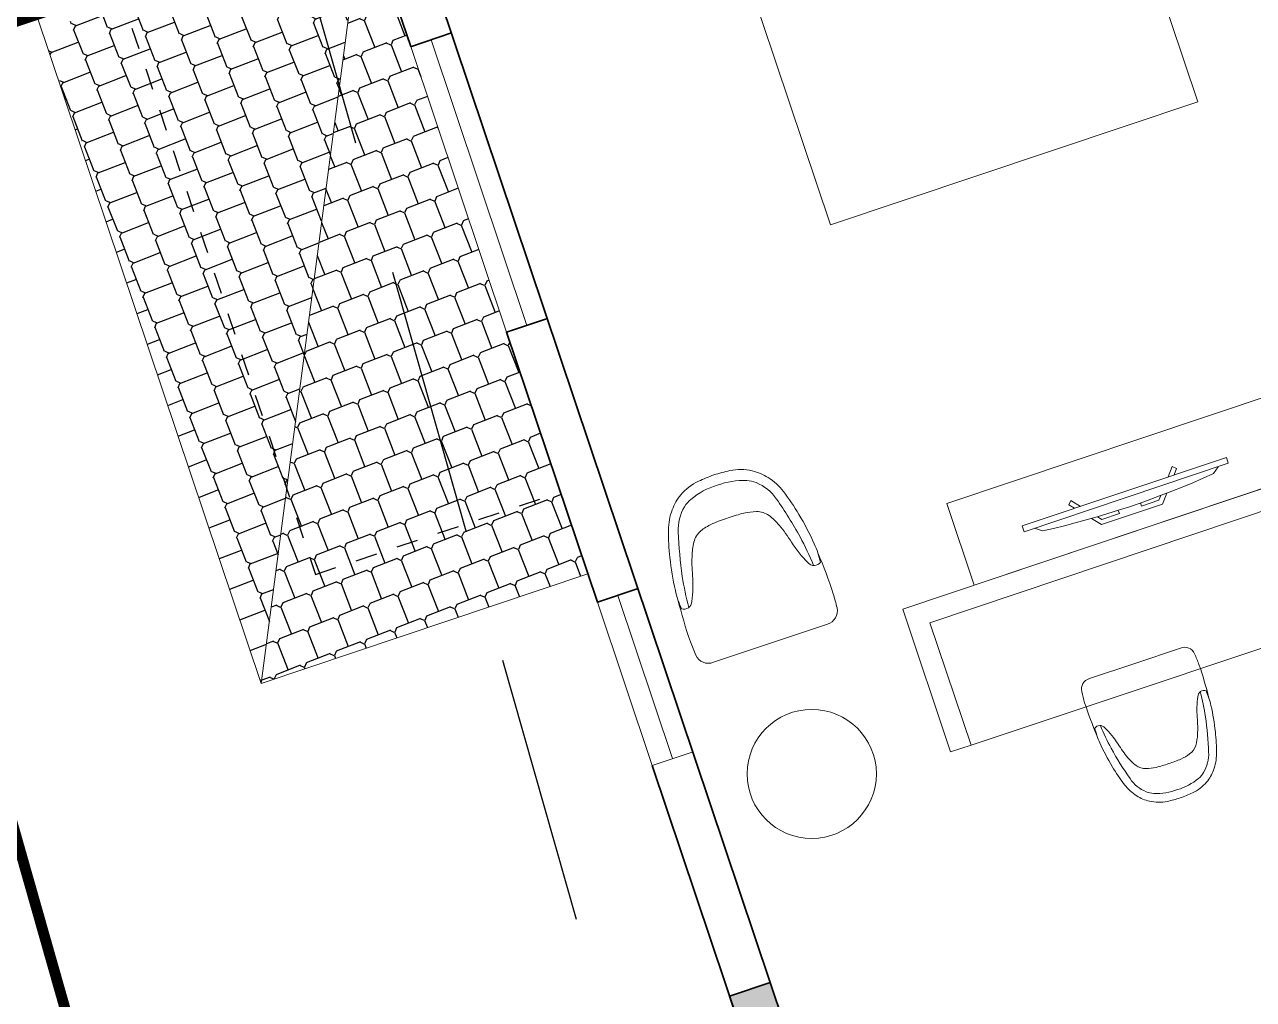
# Model space of a CAD drawing. Header units: metres. Extents: x 568332 to 569219, y 2065964 to 2066430.
# Drawn here: x 568480.38 to 568486.09, y 2066205.38 to 2066209.91 of the extents above; entities that cross this region are included whole.
import ezdxf

# ---------------------------------------------------------------- set-up
doc = ezdxf.new("R2010")
doc.units = ezdxf.units.M
for name, pattern in [('CENTER', [2, 1.25, -0.25, 0.25, -0.25]), ('HIDDEN', [0.375, 0.25, -0.125]), ('X-5M-G-MB PHONGNGU$0$HIDDEN2', [0.1875, 0.125, -0.0625])]:
    doc.linetypes.add(name, pattern=pattern)
doc.layers.get('0').update_dxf_attribs({"linetype": 'CONTINUOUS'})
doc.layers.get('DEFPOINTS').update_dxf_attribs({"linetype": 'CONTINUOUS'})
for name, color, linetype, lineweight in [('-CENTER', 143, 'CENTER', 13), ('-CONCRETE', 1, 'CONTINUOUS', 35), ('-DOOR', 137, 'CONTINUOUS', 9), ('-FURNITURE', 46, 'CONTINUOUS', 9), ('-LINE1', 7, 'CONTINUOUS', 18), ('-WALL', 4, 'CONTINUOUS', 35)]:
    doc.layers.add(name, color=color, linetype=linetype, lineweight=lineweight)
for name, color, linetype in [('-RANH GIOI LO DAT', 12, 'CONTINUOUS'), ('13. NET HATCH', 252, 'CONTINUOUS'), ('RANHGIOI', 2, 'HIDDEN')]:
    doc.layers.add(name, color=color, linetype=linetype)

# ---------------------------------------------------------------- blocks, each defined once
blk = doc.blocks.new('M27-T3')
at = {"layer": '-RANH GIOI LO DAT', "linetype": 'HIDDEN', "ltscale": 10, "const_width": 50}
blk.add_lwpolyline([(196705.0039944306, -683921.4892388199), (196705.0039945305, -701917.379578126), (205705.0039946673, -702342.4171502552), (205705.0039946695, -683921.4892389331)], close=True, dxfattribs=at)
blk = doc.blocks.new('A$C8a974c9c')
for p, q in [((1750.087982669494, 2957.416116623174), (1750.087982669657, 2642.58393779996)), ((1592.671893257969, 2800.000027211493), (1907.504072081182, 2800.000027211652)), ((1342.999452652235, 2500.000027214177), (1342.999452652119, 700.000027214177)), ((1750.087982669345, 242.5839378051005), (1750.087982669549, 557.4161166283138)), ((1592.67189325784, 400.0000272168018), (1907.504072081053, 400.0000272166017))]:
    blk.add_line(p, q)
for points in [[(1999.999452652235, 3100.000027209127), (1500.176512686827, 3100.000027209127), (1500.176512686827, 2500.000027214177), (1999.999452652235, 2500.000027214177)], [(1890.999452652235, 2360.000027214177), (1514.499452652235, 2360.000027214177), (1514.499452652148, 1642.500027214177), (1890.999452652148, 1642.500027214177)], [(1890.99945265209, 840.000027214177), (1514.49945265209, 840.000027214177), (1514.499452652148, 1557.500027214177), (1890.999452652148, 1557.500027214177)], [(1999.999452652119, 100.0000272192265), (1500.17651268671, 100.0000272192265), (1500.17651268671, 700.000027214177), (1999.999452652119, 700.000027214177)]]:
    blk.add_lwpolyline(points, close=True)
blk.add_lwpolyline([(1999.999452652235, 2500.000027214177), (-0.0005473477649502456, 2500.000027214177), (-0.0005473478813655674, 700.000027214177), (1999.999452652119, 700.000027214177), (1999.999452652235, 2500.000027214177)])
for centre, radius in [((1750.087982669561, 2800.000027211581), 157.4160894116067), ((1750.087982669561, 2800.000027211581), 82.41608941160666), ((1750.087982669432, 400.0000272166926), 157.4160894116067), ((1750.087982669432, 400.0000272166926), 82.41608941160666)]:
    blk.add_circle(centre, radius)
blk = doc.blocks.new('XR.MB.LM123$0$tvi 1')
blk.add_lwpolyline([(28.54445810673496, -2.291926648467779e-10), (28.54445810673496, -999.9999999999964), (-7.275957614183426e-12, -1000), (0, 0)], close=True)
for points in [[(28.54445810680045, -50.31958968611434), (52.37372755713295, -80.86315460130209)], [(-24.09820395050338, -235.5599978379832), (-39.09879504836863, -251.7939635238108)], [(0, -284.7849796677438), (-39.09879504836863, -251.7939635238108)], [(0, -255.9952397129928), (-24.09820395050338, -235.5599978379832)], [(69.66229681991535, -315.0836646851385), (111.1934016081432, -350.2927865858655), (111.193401608034, -649.712917566063), (69.68611289083492, -684.9110379843005)], [(89.09002233762294, -445.7449799550195), (89.09002233762294, -359.9578938602899), (70.91298945683957, -344.6203678706661)], [(89.09002233762294, -445.7449799550195), (73.49991829216015, -445.7449799550232)], [(89.09002233768115, -554.2550200447404), (89.09002233773936, -640.0421061392371), (70.91298945678864, -655.3796321293303)], [(89.09002233768115, -554.2550200447404), (73.49991829216015, -554.2550200447404)], [(0, -715.2150203320198), (-39.09879504836863, -748.2060364759491)], [(-24.09820395050338, -764.4400021620095), (-39.09879504836863, -748.2060364759491)], [(0, -744.004760287), (-24.09820395050338, -764.4400021620095)], [(28.54445810674224, -949.680410313882), (52.37372755713295, -919.1368453984578)]]:
    blk.add_lwpolyline(points)
blk.add_arc((-4025.16618952866, -499.9999999999964), 4099.025185406737, 354.1310878512652, 5.868912148527433)
blk = doc.blocks.new('A$C7D524948')
at = {"layer": '-FURNITURE'}
for points in [[(-1.862645149230957e-09, 824.9500000011176, 0.02374928999430728), (-77.15000000130385, 820, 0.1110396266945436), (-175.0999999996275, 786.1500000022352, 0.08516816991690027), (-234.9500000011176, 733.25, 0.08855014736123698), (-281.5499999988824, 649.3499999996275, 0.02790636319614463), (-315.9500000011176, 525.5999999996275, 0.02834164487538841), (-340.4000000022352, 372.8000000007451, 0.04711987010175965), (-341.0999999996275, 283.4000000003725, 0.5135274654112972), (-284.5500000007451, 299.9500000011176, 0.05957759956988055), (-242.5500000026077, 413.6500000003725, -0.03446512451505389), (-213.1500000003725, 507.4499999992549, -0.05927668371543007), (-182.7500000009313, 564.2999999988824, -0.1661460996977688), (-133.4500000011176, 600.4000000003725, -0.0525641271264061), (-75.80000000074506, 611.9500000011176, -0.02855401869774651), (-1.862645149230957e-09, 614.6500000003725, -3.543335205159532)], [(-1.862645149230957e-09, 824.9500000011176, -0.02374928999430728), (77.14999999850988, 820.0000000018626, -0.1110396266945436), (175.0999999986961, 786.1500000003725, -0.08516816991690027), (234.9499999992549, 733.25, -0.08855014736123698), (281.5499999988824, 649.3499999996275, -0.02790636319614463), (315.9500000011176, 525.5999999996275, -0.02834164487538841), (340.3999999985099, 372.8000000007451, -0.04711987010175965), (341.0999999996275, 283.4000000022352, -0.5135274654112972), (284.5500000007451, 299.9499999992549, -0.05957759956988055), (242.5499999988824, 413.6499999985099, 0.03446512451505389), (213.1499999994412, 507.4500000011176, 0.05927668371543007), (182.75, 564.3000000007451, 0.1661460996977688), (133.4499999983236, 600.4000000003725, 0.0525641271264061), (75.79999999888241, 611.9499999992549, 0.02855401869774651), (-1.862645149230957e-09, 614.6500000003725, 3.543335205159532)], [(-0.5500000007450581, 774.1500000003725, 0.1055837687742558), (-137.8000000007451, 751.3000000007451, 0.08397584501256396), (-176, 728.25, 0.1493020227225411), (-241.2000000011176, 626.1999999992549, 0.02490854660583826), (-289.25, 424.1500000003725, 0.02643887537121914), (-306.5679914960638, 278.4068524483591, -0.8863330528017872)], [(-0.5500000007450581, 774.1500000003725, -0.1055837687742558), (136.6999999992549, 751.3000000007451, -0.08397584501256396), (174.8999999985099, 728.2500000018626, -0.1493020227225411), (240.0999999986961, 626.1999999992549, -0.02490854660583826), (288.1499999975786, 424.1500000003725, -0.02643887537121914), (305.467991495505, 278.4068524483591, 0.8863330528017872)], [(-342.8562581948936, 328.1164919566363, 0.02267140514630937), (-350.039135296829, 124.5, 0.01212164544072816), (-345.6391352973878, 57.0500000026077, 0.4055082152921144), (-279.3891352973878, 0), (0, 0)], [(342.8562581939623, 328.1164919547737, -0.02267140514630937), (350.0391352958977, 124.5, -0.01212164544072816), (345.6391352955252, 57.05000000074506, -0.4055082152921144), (279.3891352964565, 0), (0, 0)]]:
    blk.add_lwpolyline(points, format="xyb", dxfattribs=at)
blk = doc.blocks.new('*U256')
at = {"linetype": 'X-5M-G-MB PHONGNGU$0$HIDDEN2'}
for points in [[(0, 600.0000000004657), (0, 0), (3180.582092209398, -1.192291457869812e-09), (3180.582092209398, 599.9999999992733)], [(3160.582092209398, 579.9996613712), (3160.582092209398, 19.99966137120015), (20, 20.00000000046566), (20, 580.0000000004657)], [(3160.582092209398, 286.6991212942822), (3160.582092209398, 313.099121294189), (20, 313.0991212953813), (19.99999859370291, 286.6991212952417)], [(113.7817614636733, 319.1750910408318), (109.4317788550979, 319.1750910408318), (109.4317788550979, 280.441767644881), (113.7817614636733, 280.441767644881)], [(227.7817614636733, 319.1750910407849), (223.4317788550979, 319.1750910407849), (223.4317788550979, 280.4417676448341), (227.7817614636733, 280.4417676448341)], [(341.7817614636733, 319.175091040738), (337.4317788550979, 319.175091040738), (337.4317788550979, 280.4417676447872), (341.7817614636733, 280.4417676447872)], [(455.7817614636733, 319.1750910406911), (451.4317788550979, 319.1750910406911), (451.4317788550979, 280.4417676447403), (455.7817614636733, 280.4417676447403)], [(569.7817614636733, 319.1750910406442), (565.431778855098, 319.1750910406442), (565.431778855098, 280.4417676446934), (569.7817614636733, 280.4417676446934)], [(683.7817614636733, 319.1750910405973), (679.431778855098, 319.1750910405973), (679.431778855098, 280.4417676446465), (683.7817614636733, 280.4417676446465)], [(797.7817614636733, 319.1750910405504), (793.431778855098, 319.1750910405504), (793.431778855098, 280.4417676445996), (797.7817614636733, 280.4417676445996)], [(911.7817614636733, 319.1750910405035), (907.431778855098, 319.1750910405035), (907.431778855098, 280.4417676445527), (911.7817614636733, 280.4417676445527)], [(1025.781761463673, 319.1750910404566), (1021.431778855098, 319.1750910404566), (1021.431778855098, 280.4417676445057), (1025.781761463673, 280.4417676445057)], [(1139.781761463673, 319.1750910404097), (1135.431778855098, 319.1750910404097), (1135.431778855098, 280.4417676444588), (1139.781761463673, 280.4417676444588)], [(1253.781761463673, 319.1750910403628), (1249.431778855098, 319.1750910403628), (1249.431778855098, 280.4417676444119), (1253.781761463673, 280.4417676444119)], [(1367.781761463673, 319.1750910403159), (1363.431778855098, 319.1750910403159), (1363.431778855098, 280.441767644365), (1367.781761463673, 280.441767644365)], [(1481.781761463673, 319.175091040269), (1477.431778855098, 319.175091040269), (1477.431778855098, 280.4417676443181), (1481.781761463673, 280.4417676443181)], [(1595.781761463673, 319.175091040222), (1591.431778855098, 319.175091040222), (1591.431778855098, 280.4417676442712), (1595.781761463673, 280.4417676442712)], [(1709.781761463673, 319.1750910401751), (1705.431778855098, 319.1750910401751), (1705.431778855098, 280.4417676442243), (1709.781761463673, 280.4417676442243)], [(1823.781761463673, 319.1750910401282), (1819.431778855098, 319.1750910401282), (1819.431778855098, 280.4417676441774), (1823.781761463673, 280.4417676441774)], [(1937.781761463673, 319.1750910400813), (1933.431778855098, 319.1750910400813), (1933.431778855098, 280.4417676441305), (1937.781761463673, 280.4417676441305)], [(2051.781761463673, 319.1750910400344), (2047.431778855098, 319.1750910400344), (2047.431778855098, 280.4417676440836), (2051.781761463673, 280.4417676440836)], [(2165.781761463673, 319.1750910399875), (2161.431778855098, 319.1750910399875), (2161.431778855098, 280.4417676440366), (2165.781761463673, 280.4417676440366)], [(2279.781761463673, 319.1750910399406), (2275.431778855098, 319.1750910399406), (2275.431778855098, 280.4417676439897), (2279.781761463673, 280.4417676439897)], [(2393.781761463673, 319.1750910398937), (2389.431778855098, 319.1750910398937), (2389.431778855098, 280.4417676439429), (2393.781761463673, 280.4417676439429)], [(2507.781761463673, 319.1750910398468), (2503.431778855098, 319.1750910398468), (2503.431778855098, 280.441767643896), (2507.781761463673, 280.441767643896)], [(2621.781761463673, 319.1750910397999), (2617.431778855098, 319.1750910397999), (2617.431778855098, 280.4417676438491), (2621.781761463673, 280.4417676438491)], [(2735.781761463673, 319.1750910397529), (2731.431778855098, 319.1750910397529), (2731.431778855098, 280.4417676438021), (2735.781761463673, 280.4417676438021)], [(2849.781761463673, 319.175091039706), (2845.431778855098, 319.175091039706), (2845.431778855098, 280.4417676437552), (2849.781761463673, 280.4417676437552)], [(2963.781761463673, 319.1750910396592), (2959.431778855098, 319.1750910396592), (2959.431778855098, 280.4417676437083), (2963.781761463673, 280.4417676437083)], [(3077.781761463673, 319.1750910396123), (3073.431778855098, 319.1750910396123), (3073.431778855098, 280.4417676436614), (3077.781761463673, 280.4417676436614)]]:
    blk.add_lwpolyline(points, close=True, dxfattribs=at)
for points in [[(122.2409142897814, 313.1103512093413), (122.2409142897814, 515.2497102723445), (100.1765458012815, 515.2497102723445), (100.1765458012815, 313.1103512093413)], [(236.2409142897814, 313.1103512092944), (236.2409142897814, 515.2497102722975), (214.1765458012815, 515.2497102722975), (214.1765458012815, 313.1103512092944)], [(350.2409142897814, 313.1103512092475), (350.2409142897814, 515.2497102722507), (328.1765458012815, 515.2497102722507), (328.1765458012815, 313.1103512092475)], [(464.2409142897814, 313.1103512092006), (464.2409142897814, 515.2497102722037), (442.1765458012815, 515.2497102722037), (442.1765458012815, 313.1103512092006)], [(578.2409142897814, 313.1103512091537), (578.2409142897814, 515.2497102721569), (556.1765458012815, 515.2497102721569), (556.1765458012815, 313.1103512091537)], [(692.2409142897814, 313.1103512091068), (692.2409142897814, 515.24971027211), (670.1765458012815, 515.24971027211), (670.1765458012815, 313.1103512091068)], [(806.2409142897814, 313.1103512090599), (806.2409142897814, 515.249710272063), (784.1765458012815, 515.249710272063), (784.1765458012815, 313.1103512090599)], [(920.2409142897814, 313.110351209013), (920.2409142897814, 515.2497102720162), (898.1765458012815, 515.2497102720162), (898.1765458012815, 313.110351209013)], [(1034.240914289781, 313.1103512089661), (1034.240914289781, 515.2497102719692), (1012.176545801281, 515.2497102719692), (1012.176545801281, 313.1103512089661)], [(1148.240914289781, 313.1103512089192), (1148.240914289781, 515.2497102719224), (1126.176545801281, 515.2497102719224), (1126.176545801281, 313.1103512089192)], [(1262.240914289781, 313.1103512088723), (1262.240914289781, 515.2497102718754), (1240.176545801281, 515.2497102718754), (1240.176545801281, 313.1103512088723)], [(1376.240914289781, 313.1103512088254), (1376.240914289781, 515.2497102718285), (1354.176545801281, 515.2497102718285), (1354.176545801281, 313.1103512088254)], [(1490.240914289781, 313.1103512087785), (1490.240914289781, 515.2497102717816), (1468.176545801281, 515.2497102717816), (1468.176545801281, 313.1103512087785)], [(1604.240914289781, 313.1103512087315), (1604.240914289781, 515.2497102717347), (1582.176545801281, 515.2497102717347), (1582.176545801281, 313.1103512087315)], [(1718.240914289781, 313.1103512086846), (1718.240914289781, 515.2497102716878), (1696.176545801281, 515.2497102716878), (1696.176545801281, 313.1103512086846)], [(1832.240914289781, 313.1103512086377), (1832.240914289781, 515.2497102716409), (1810.176545801281, 515.2497102716409), (1810.176545801281, 313.1103512086377)], [(1946.240914289781, 313.1103512085908), (1946.240914289781, 515.2497102715939), (1924.176545801281, 515.2497102715939), (1924.176545801281, 313.1103512085908)], [(2060.240914289781, 313.1103512085439), (2060.240914289781, 515.2497102715471), (2038.176545801281, 515.2497102715471), (2038.176545801281, 313.1103512085439)], [(2174.240914289781, 313.110351208497), (2174.240914289781, 515.2497102715001), (2152.176545801281, 515.2497102715001), (2152.176545801281, 313.110351208497)], [(2288.240914289781, 313.1103512084501), (2288.240914289781, 515.2497102714533), (2266.176545801281, 515.2497102714533), (2266.176545801281, 313.1103512084501)], [(2402.240914289781, 313.1103512084032), (2402.240914289781, 515.2497102714063), (2380.176545801281, 515.2497102714063), (2380.176545801281, 313.1103512084032)], [(2516.240914289781, 313.1103512083563), (2516.240914289781, 515.2497102713594), (2494.176545801281, 515.2497102713594), (2494.176545801281, 313.1103512083563)], [(2630.240914289781, 313.1103512083094), (2630.240914289781, 515.2497102713126), (2608.176545801281, 515.2497102713126), (2608.176545801281, 313.1103512083094)], [(2744.240914289781, 313.1103512082624), (2744.240914289781, 515.2497102712656), (2722.176545801281, 515.2497102712656), (2722.176545801281, 313.1103512082624)], [(2858.240914289781, 313.1103512082155), (2858.240914289781, 515.2497102712188), (2836.176545801281, 515.2497102712188), (2836.176545801281, 313.1103512082155)], [(2972.240914289781, 313.1103512081687), (2972.240914289781, 515.2497102711718), (2950.176545801281, 515.2497102711718), (2950.176545801281, 313.1103512081687)], [(3086.240914289781, 313.1103512081218), (3086.240914289781, 515.2497102711249), (3064.176545801281, 515.2497102711249), (3064.176545801281, 313.1103512081218)], [(100.1765458012815, 286.7103512094345), (100.1765458012815, 92.0852110228024), (122.2409142897814, 92.0852110228024), (122.2409142897814, 286.7103512094345)], [(214.1765458012815, 286.7103512093876), (214.1765458012815, 92.08521102275549), (236.2409142897814, 92.08521102275549), (236.2409142897814, 286.7103512093876)], [(328.1765458012815, 286.7103512093407), (328.1765458012815, 92.08521102270858), (350.2409142897814, 92.08521102270858), (350.2409142897814, 286.7103512093407)], [(442.1765458012815, 286.7103512092938), (442.1765458012815, 92.08521102266168), (464.2409142897814, 92.08521102266168), (464.2409142897814, 286.7103512092938)], [(556.1765458012815, 286.7103512092469), (556.1765458012815, 92.08521102261477), (578.2409142897814, 92.08521102261477), (578.2409142897814, 286.7103512092469)], [(670.1765458012815, 286.7103512092), (670.1765458012815, 92.08521102256786), (692.2409142897814, 92.08521102256786), (692.2409142897814, 286.7103512092)], [(784.1765458012815, 286.7103512091531), (784.1765458012815, 92.08521102252095), (806.2409142897814, 92.08521102252095), (806.2409142897814, 286.7103512091531)], [(898.1765458012815, 286.7103512091062), (898.1765458012815, 92.08521102247404), (920.2409142897814, 92.08521102247404), (920.2409142897814, 286.7103512091062)], [(1012.176545801281, 286.7103512090592), (1012.176545801281, 92.08521102242715), (1034.240914289781, 92.08521102242715), (1034.240914289781, 286.7103512090592)], [(1126.176545801281, 286.7103512090123), (1126.176545801281, 92.08521102238024), (1148.240914289781, 92.08521102238024), (1148.240914289781, 286.7103512090123)], [(1240.176545801281, 286.7103512089654), (1240.176545801281, 92.08521102233333), (1262.240914289781, 92.08521102233333), (1262.240914289781, 286.7103512089654)], [(1354.176545801281, 286.7103512089186), (1354.176545801281, 92.08521102228642), (1376.240914289781, 92.08521102228642), (1376.240914289781, 286.7103512089186)], [(1468.176545801281, 286.7103512088717), (1468.176545801281, 92.0852110222395), (1490.240914289781, 92.0852110222395), (1490.240914289781, 286.7103512088717)], [(1582.176545801281, 286.7103512088247), (1582.176545801281, 92.0852110221926), (1604.240914289781, 92.0852110221926), (1604.240914289781, 286.7103512088247)], [(1696.176545801281, 286.7103512087778), (1696.176545801281, 92.0852110221457), (1718.240914289781, 92.0852110221457), (1718.240914289781, 286.7103512087778)], [(1810.176545801281, 286.7103512087309), (1810.176545801281, 92.08521102209879), (1832.240914289781, 92.08521102209879), (1832.240914289781, 286.7103512087309)], [(1924.176545801281, 286.710351208684), (1924.176545801281, 92.08521102205188), (1946.240914289781, 92.08521102205188), (1946.240914289781, 286.710351208684)], [(2038.176545801281, 286.7103512086371), (2038.176545801281, 92.08521102200497), (2060.240914289781, 92.08521102200497), (2060.240914289781, 286.7103512086371)], [(2152.176545801281, 286.7103512085902), (2152.176545801281, 92.08521102195806), (2174.240914289781, 92.08521102195806), (2174.240914289781, 286.7103512085902)], [(2266.176545801281, 286.7103512085433), (2266.176545801281, 92.08521102191116), (2288.240914289781, 92.08521102191116), (2288.240914289781, 286.7103512085433)], [(2380.176545801281, 286.7103512084964), (2380.176545801281, 92.08521102186425), (2402.240914289781, 92.08521102186425), (2402.240914289781, 286.7103512084964)], [(2494.176545801281, 286.7103512084495), (2494.176545801281, 92.08521102181734), (2516.240914289781, 92.08521102181734), (2516.240914289781, 286.7103512084495)], [(2608.176545801281, 286.7103512084026), (2608.176545801281, 92.08521102177043), (2630.240914289781, 92.08521102177043), (2630.240914289781, 286.7103512084026)], [(2722.176545801281, 286.7103512083556), (2722.176545801281, 92.08521102172352), (2744.240914289781, 92.08521102172352), (2744.240914289781, 286.7103512083556)], [(2836.176545801281, 286.7103512083087), (2836.176545801281, 92.08521102167663), (2858.240914289781, 92.08521102167663), (2858.240914289781, 286.7103512083087)], [(2950.176545801281, 286.7103512082618), (2950.176545801281, 92.08521102162972), (2972.240914289781, 92.08521102162972), (2972.240914289781, 286.7103512082618)], [(3064.176545801281, 286.7103512082149), (3064.176545801281, 92.08521102158281), (3086.240914289781, 92.08521102158281), (3086.240914289781, 286.7103512082149)]]:
    blk.add_lwpolyline(points, dxfattribs=at)
blk = doc.blocks.new('A$C5C575821')
at = {"layer": '-CONCRETE'}
h = blk.add_hatch(color=256, dxfattribs=at)
h.dxf.hatch_style = 1
h.paths.add_polyline_path([(-0.00237559899687767, 200.0000000000146), (-0.00237559899687767, 1.455191522836685e-11), (199.9976244010031, 1.455191522836685e-11), (199.9976244010031, 200.0000000000146)])
blk.add_lwpolyline([(-0.00237559899687767, 1.455191522836685e-11), (199.9976244010031, 1.455191522836685e-11), (199.9976244010031, 200.0000000000146), (-0.00237559899687767, 200.0000000000146)], close=True, dxfattribs=at)
blk = doc.blocks.new('M28-T3')
at = {"layer": '13. NET HATCH'}
h = blk.add_hatch(dxfattribs=at)
h.set_pattern_fill('MAIGO-12', color=256, scale=300, angle=272.715120126199)
h.set_pattern_definition([(272.715120126199, (-82877.2613607485, -12043.8350441847), (153.3843652536181, -67.81029785913543), [119.9999999999999, -29.99999999999999, 119.9999999999999, -29.99999999999999]), (2.715120126199004, (-82862.98875039525, -12028.1413322686), (146.2788574394792, 82.02131348741322), [135, -165]), (317.715120126199, (-82878.68246231129, -12013.86872191541), (153.3843652565362, -67.81029786042552), [21.213203436, -403.0508652]), (47.71512012619901, (-82877.2613607485, -12043.8350441847), (146.2788574422621, 82.02131348897366), [21.213203436, -403.0508652])])
h.paths.add_polyline_path([(194397.7654828927, -767289.8083463206), (196409.2533826263, -768270.9479846966), (197676.5776300661, -768889.1083295849), (197676.2633098163, -767289.1249690611), (197591.7205967787, -767289.1249690611), (196711.6812885866, -767289.2978547198)])
h = blk.add_hatch(dxfattribs=at)
h.set_pattern_fill('MAIGO-12', color=256, scale=300, angle=2.715120126199004)
h.set_pattern_definition([(2.715120126199004, (-82791.62569862901, -11949.67277268821), (67.8102978591354, 153.3843652536181), [120, -30, 120, -30]), (92.71512012619895, (-82807.31941054511, -11935.40016233502), (-82.02131348741325, 146.2788574394792), [135, -165]), (47.71512012619901, (-82821.59202089836, -11951.09387425112), (67.8102978604255, 153.3843652565362), [21.213203436, -403.0508652]), (137.715120126199, (-82791.62569862901, -11949.67277268821), (-82.02131348897369, 146.2788574422621), [21.213203436, -403.0508652])])
h.paths.add_polyline_path([(197676.5776300661, -768889.1083295849), (196201.5935817929, -768169.6581574389), (195248.9230652465, -767704.9758661761), (194719.3218077967, -767446.653265137), (194407.0992964772, -767289.750594919), (194482.9758535289, -768889.7357196776)])
at = {"layer": '-DOOR'}
for p, q in [((195091.6813045171, -767289.4785907385), (196491.6813045171, -767289.4785907383)), ((195091.6813063396, -767289.4785907385), (196491.6813063395, -767289.4785907383))]:
    blk.add_line(p, q, dxfattribs=at)
blk.add_lwpolyline([(197816.21757077, -767088.9237082389), (197816.2568612091, -767288.9237043794), (198616.2175707699, -767288.9237043791), (198616.2175707699, -767088.7665464797)], close=True, dxfattribs=at)
for points in [[(195091.6813063396, -767189.8833103714), (196491.6813063395, -767189.8833103713)], [(197816.2372159895, -767188.923706309), (198616.2175707699, -767188.9237063094)]]:
    blk.add_lwpolyline(points, dxfattribs=at)
at = {"layer": '-FURNITURE'}
for p, q in [((198297.5619980954, -763654.6406942453), (198297.5619980954, -765954.6406942453)), ((198397.5619979572, -765854.640694322), (198397.5619979572, -763754.6406943217)), ((198397.5619979572, -765854.640694322), (198997.5619979571, -765854.6406947806)), ((198997.5619979572, -765954.6406947806), (198997.5619979572, -765854.6406947806)), ((198297.5619980954, -765954.6406942453), (198997.5619979571, -765954.6406947806))]:
    blk.add_line(p, q, dxfattribs=at)
blk.add_lwpolyline([(199001.314686186, -763754.6406947834), (198997.5619979571, -765854.6406947806)], dxfattribs=at)
blk.add_lwpolyline([(197897.561404885, -764004.6406943154), (197897.5614053931, -765604.6406943154), (198297.5619983495, -765604.6406942453), (198297.5619978413, -764004.6406942453)], close=True, dxfattribs=at)
blk.add_circle((198889.1456319405, -766598.6102757516), 300, dxfattribs=at)
at = {"layer": '-LINE1'}
for p, q in [((197676.5776300661, -768889.1083295849), (197676.2633065535, -767289.1083604617)), ((194398.0797954204, -768889.752397695), (197676.9312478774, -768889.108260116))]:
    blk.add_line(p, q, dxfattribs=at)
blk.add_lwpolyline([(197676.5776300661, -768889.1083295849), (194397.7654828927, -767289.8083463206)], dxfattribs=at)
at = {"layer": '-RANH GIOI LO DAT', "linetype": 'HIDDEN', "ltscale": 10, "const_width": 50}
blk.add_lwpolyline([(194397.7261757466, -751604.8048745737), (194397.7261757812, -770025.7327857869), (200403.2926977283, -770309.3540537044), (205397.7261759735, -765545.2231517987), (205397.7261765465, -751604.8048749053)], close=True, dxfattribs=at)
at = {"layer": '-WALL'}
for p, q in [((194597.7261776091, -767089.7327872089), (199746.8870563857, -767089.7331820593)), ((195091.6813063395, -767290.1505173245), (195091.6813063395, -767089.6161034182)), ((196491.6813063395, -767289.3410742005), (196491.6813063395, -767089.3410703411)), ((197816.2175707699, -767288.9237120982), (197816.21757077, -767088.9237082389)), ((194397.7261776091, -767289.750594919), (195091.6813063396, -767289.6161072778)), ((194497.7261776091, -767289.7327872089), (195091.6813045171, -767289.6161034182)), ((196491.6813045171, -767289.3410703411), (197816.2175689475, -767288.9237082403)), ((196491.6813063395, -767289.3410742005), (197816.2175707699, -767288.9237120998)), ((198616.2175707699, -767289.3414690754), (199946.8870563857, -767288.9241069747))]:
    blk.add_line(p, q, dxfattribs=at)
at = {"layer": 'DEFPOINTS', "linetype": 'HIDDEN', "ltscale": 5}
for p, q in [((197276.4990569066, -768489.186918182), (197276.2633142722, -767289.1869413398)), ((194398.0012145421, -768489.752405414), (197276.4990569066, -768489.186918182))]:
    blk.add_line(p, q, dxfattribs=at)
at = {"layer": '-FURNITURE', "extrusion": (0, 0, -1), "xscale": -0.916666666665974, "yscale": 0.916666666665974, "zscale": -0.916666666665974, "rotation": 270}
blk.add_blockref('*U256', (-201197.7261757503, -765820.1742810848), dxfattribs=at)
at = {"layer": '-FURNITURE'}
for name, p, rotation in [('A$C8a974c9c', (196497.7256282277, -763204.6406671013), 180), ('A$C7D524948', (198251.9181545494, -766587.603277953), 89.99999999999517)]:
    blk.add_blockref(name, p, dxfattribs=dict(at, rotation=rotation))
at = {"layer": '-FURNITURE', "extrusion": (0, 0, -1), "xscale": -1, "rotation": 0.003689722414401686}
blk.add_blockref('XR.MB.LM123$0$tvi 1', (-198107.3185805798, -764304.6306825591), dxfattribs=at)
at = {"layer": '-FURNITURE', "xscale": 0.8, "yscale": 0.8, "zscale": 0.8, "rotation": 269.9999999999969}
blk.add_blockref('A$C7D524948', (198879.6316335198, -765011.6245394208), dxfattribs=at)
at = {"layer": '-WALL', "xscale": -1}
blk.add_blockref('A$C5C575821', (199946.8846807867, -767289.7331820593), dxfattribs=at)

msp = doc.modelspace()

# ---------------------------------------------------------------- block references
at = {"layer": '-CENTER', "xscale": 0.001, "yscale": 0.001, "zscale": 0.001, "rotation": 288.5514997311919}
msp.add_blockref('M27-T3', (569079.760756792, 2066628.0663819), dxfattribs=at)

# ---------------------------------------------------------------- next in the draw order: block references
at = {"layer": '-CENTER', "xscale": 0.001, "yscale": 0.001, "zscale": 0.001, "rotation": 288.5514997321089}
msp.add_blockref('M28-T3', (569147.5246051219, 2066638.8805673), dxfattribs=at)

# ---------------------------------------------------------------- next in the draw order: linework, layer by layer
at = {"layer": 'RANHGIOI', "color": 12, "ltscale": 5}
msp.add_lwpolyline([(568473.3849321421, 2066239.422534907), (568485.7381568557, 2066195.905292378)], dxfattribs=at)

doc.saveas('drawing.dxf')
